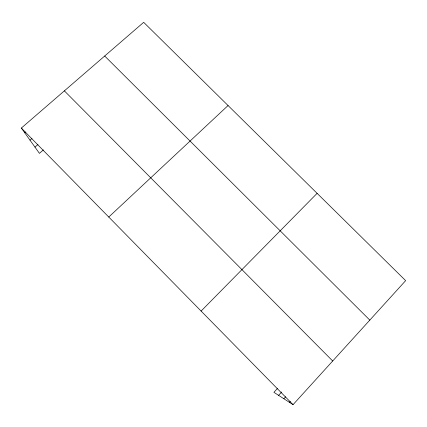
<?xml version="1.0" encoding="UTF-8"?>
<svg xmlns="http://www.w3.org/2000/svg" width="427" height="427" viewBox="0 0 427 427"><rect width="100%" height="100%" fill="white"/><g stroke="black" fill="none" stroke-linecap="round" stroke-linejoin="round"><path stroke-width="0.64" d="M277.475 388.442L273.91 392.317L293.05 404.673L405.65 280.635L143.675 22.327L21.35 128.052L39.428 153.362L43.357 149.904M289.415 402.325L290.301 401.353M283.87 398.743L285.652 396.79M278.612 395.354L281.692 391.997M201.106 311.064L317.112 193.335M108.757 217.044L228.061 105.533M34.971 147.123L37.955 144.502M30.002 140.163L31.977 138.444M24.771 132.845L25.775 131.97M104.695 56.017L369.814 320.111M64.37 90.871L332.702 360.996M21.35 128.052L293.05 404.673"/></g></svg>
